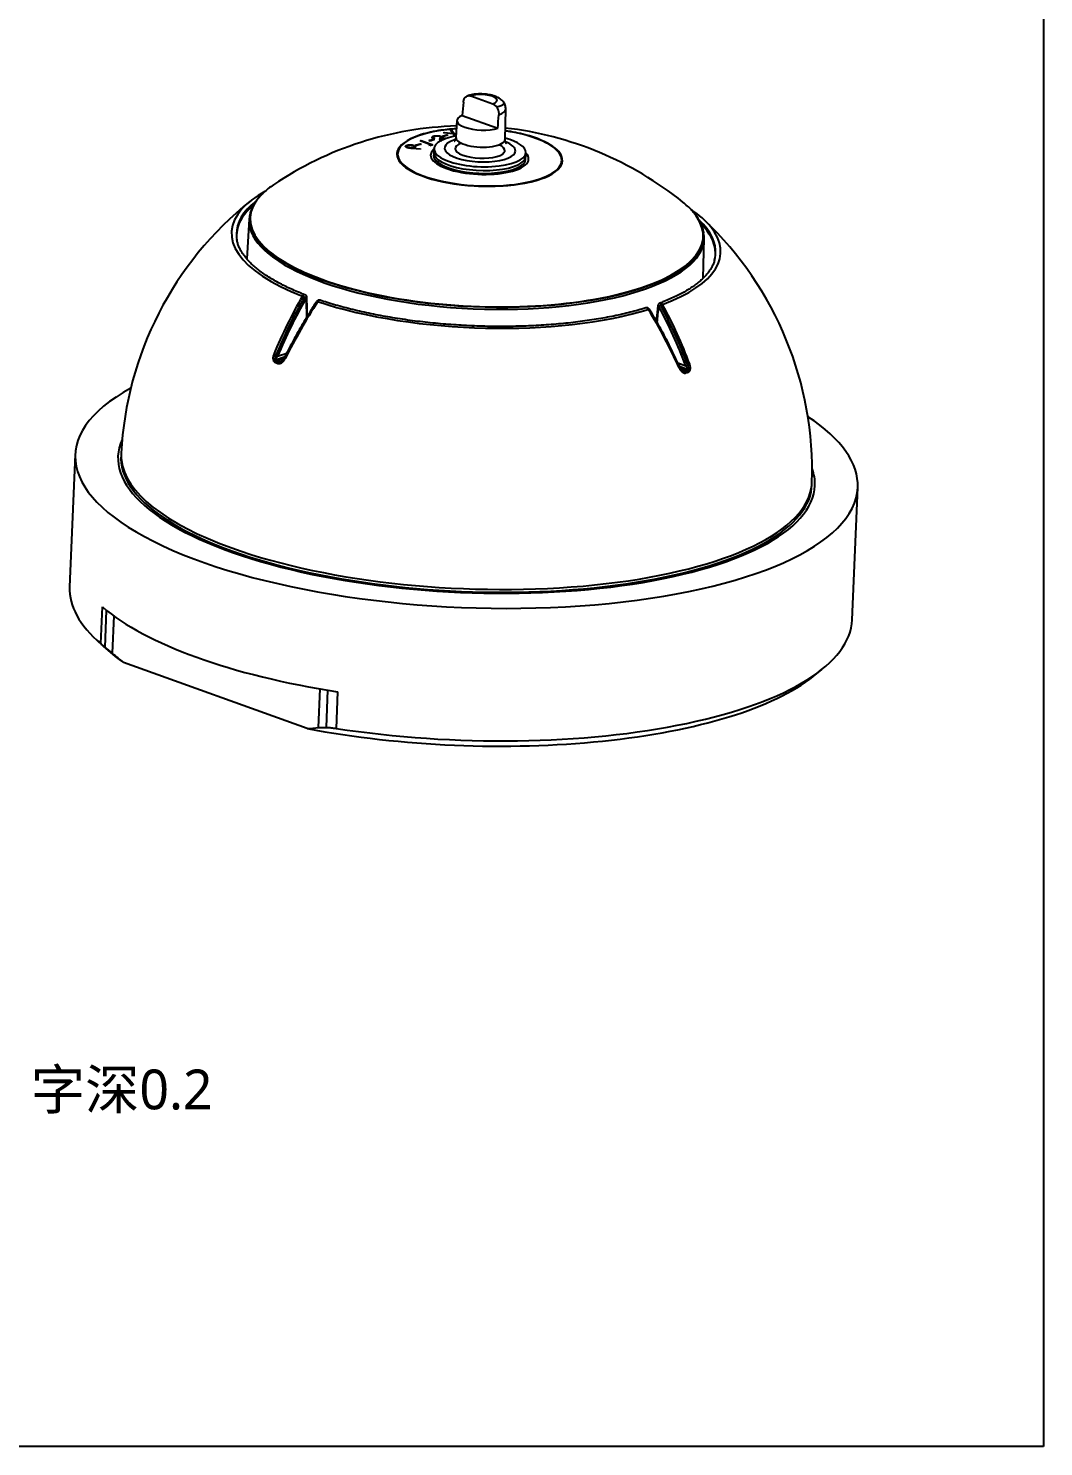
# Model space of a CAD drawing. Header units: millimetres. Extents: x 2469 to 2970, y 2097 to 2450.
# Drawn here: x 2801.2 to 2969.7, y 2096.7 to 2332.2 of the extents above; entities that cross this region are included whole.
import ezdxf

# ---------------------------------------------------------------- set-up
doc = ezdxf.new("R2010")
doc.units = ezdxf.units.MM
doc.layers.add('21', color=7, linetype='Continuous', true_color=0xffffff)
doc.layers.add('moldbase', color=7, linetype='Continuous', lineweight=20)
doc.styles.get("Standard").update_dxf_attribs({"font": 'arial.ttf'})

# ---------------------------------------------------------------- blocks, each defined once
blk = doc.blocks.new('TK')
for p, q in [((415.8, 294), (415.8, 0)), ((415.8, 0), (0, 0))]:
    blk.add_line(p, q)

msp = doc.modelspace()

# ---------------------------------------------------------------- linework, layer by layer
at = {"layer": '21', "color": 7, "linetype": 'Continuous'}
for p, q in [((2874.584, 2320.934), (2878.228, 2319.621)), ((2873.165, 2317.687), (2879.069, 2315.56)), ((2880.272, 2313.713), (2880.39, 2318.75)), ((2870.065, 2314.789), (2870.252, 2314.853)), ((2871.649, 2314.631), (2870.065, 2314.789)), ((2870.252, 2314.853), (2870.25, 2314.771)), ((2870.252, 2314.853), (2871.584, 2314.72)), ((2871.243, 2315.19), (2871.43, 2315.254)), ((2871.584, 2314.72), (2871.243, 2315.19)), ((2871.354, 2315.037), (2871.416, 2315.059)), ((2871.43, 2315.254), (2871.416, 2315.059)), ((2871.416, 2315.059), (2871.819, 2314.504)), ((2871.43, 2315.254), (2871.836, 2314.695)), ((2871.584, 2314.72), (2871.587, 2314.638)), ((2871.836, 2314.695), (2871.819, 2314.504)), ((2871.836, 2314.695), (2872.144, 2314.664)), ((2872.278, 2316.867), (2872.107, 2314.057)), ((2863.98, 2312.751), (2863.98, 2312.56)), ((2864.183, 2312.408), (2864.175, 2312.314)), ((2864.95, 2312.397), (2864.95, 2312.206)), ((2865.142, 2312.728), (2865.127, 2312.537)), ((2865.429, 2312.754), (2866.123, 2312.99)), ((2865.63, 2312.682), (2865.429, 2312.754)), ((2866.323, 2312.918), (2865.63, 2312.682)), ((2866.123, 2312.99), (2866.118, 2312.848)), ((2866.123, 2312.99), (2866.323, 2312.918)), ((2866.167, 2313.461), (2866.329, 2313.516)), ((2867.918, 2312.83), (2866.167, 2313.461)), ((2866.329, 2313.516), (2866.325, 2313.404)), ((2866.329, 2313.516), (2868.28, 2312.813)), ((2867.64, 2312.736), (2867.918, 2312.83)), ((2867.946, 2312.7), (2867.64, 2312.736)), ((2867.65, 2313.51), (2868.344, 2313.747)), ((2867.85, 2313.438), (2867.65, 2313.51)), ((2868.544, 2313.675), (2867.85, 2313.438)), ((2867.918, 2312.83), (2867.922, 2312.702)), ((2867.921, 2312.747), (2868, 2312.718)), ((2868.28, 2312.813), (2867.946, 2312.7)), ((2868.344, 2313.747), (2868.339, 2313.605)), ((2868.344, 2313.747), (2868.544, 2313.675)), ((2868.52, 2313.894), (2868.358, 2313.839)), ((2868.391, 2314.04), (2868.373, 2313.852)), ((2868.384, 2314.251), (2868.384, 2314.06)), ((2869.517, 2313.778), (2869.317, 2313.85)), ((2869.402, 2313.511), (2869.564, 2313.567)), ((2869.564, 2313.567), (2869.562, 2313.486)), ((2869.848, 2313.949), (2869.835, 2313.845)), ((2869.871, 2314.267), (2870.565, 2314.504)), ((2870.071, 2314.195), (2869.871, 2314.267)), ((2870.765, 2314.431), (2870.071, 2314.195)), ((2870.46, 2313.876), (2870.457, 2313.841)), ((2870.565, 2314.504), (2870.559, 2314.361)), ((2870.565, 2314.504), (2870.765, 2314.431)), ((2871.941, 2314.229), (2871.649, 2314.631)), ((2871.819, 2314.504), (2871.887, 2314.497)), ((2871.9, 2314.606), (2871.878, 2314.423)), ((2871.878, 2314.423), (2872.01, 2314.241)), ((2872.139, 2314.583), (2871.9, 2314.606)), ((2871.9, 2314.606), (2872.122, 2314.301)), ((2872.107, 2314.057), (2872.106, 2314.048)), ((2866.225, 2312.078), (2864.796, 2312.215)), ((2864.979, 2312.28), (2866.243, 2312.159)), ((2866.243, 2312.159), (2866.225, 2312.078)), ((2868.445, 2311.558), (2868.444, 2311.551)), ((2868.483, 2312.181), (2868.445, 2311.569)), ((2883.712, 2310.926), (2883.726, 2311.539)), ((2837.796, 2300.46), (2837.397, 2293.884)), ((2913.163, 2290.687), (2913.318, 2297.28)), ((2842.312, 2277.2), (2843.751, 2277.691)), ((2843.604, 2277.396), (2842.436, 2276.998)), ((2842.523, 2277.725), (2844.032, 2278.239)), ((2842.853, 2276.847), (2843.311, 2277.003)), ((2908.965, 2276.609), (2910.263, 2276.141)), ((2909.218, 2276.053), (2910.483, 2275.597)), ((2910.375, 2275.409), (2909.347, 2275.78)), ((2909.612, 2275.414), (2909.989, 2275.278)), ((2808.922, 2261.418), (2807.996, 2239.414)), ((2937.88, 2233.944), (2938.807, 2255.948)), ((2813.175, 2230.002), (2813.431, 2236.089)), ((2813.888, 2229.396), (2814.145, 2235.498)), ((2815.339, 2234.591), (2815.078, 2228.395)), ((2812.309, 2230.782), (2813.649, 2229.514)), ((2847.417, 2215.908), (2816.917, 2226.895)), ((2931.415, 2224.554), (2932.857, 2225.706)), ((2849.326, 2216.058), (2849.597, 2222.493)), ((2850.823, 2222.355), (2850.559, 2216.095)), ((2852.486, 2222.02), (2852.23, 2215.934))]:
    msp.add_line(p, q, dxfattribs=at)
for centre, radius, start, end in [((2873.865, 2258.683), 57.285, 91.64276, 124.01115), ((2873.865, 2258.683), 57.285, 51.16576, 83.53415), ((2873.865, 2258.683), 57.386, 128.69023, 177.05774), ((2873.865, 2258.683), 57.386, 358.11917, 46.48668), ((2846.878, 2287.449), 0.503, 1.28819, 68.73102), ((2849.415, 2286.535), 0.503, 71.56101, 146.73905), ((2906.137, 2286.064), 0.503, 110.55299, 173.98788), ((2903.789, 2285.264), 0.503, 31.55947, 107.2044)]:
    msp.add_arc(centre, radius, start, end, dxfattribs=at)
for centre, major_axis, ratio, start_param, end_param in [((2874.407, 2294.993), (6.309, 80.217), 0.0390568, 1.2577963, 1.2870437), ((2876.459, 2320.296), (2.483, -0.105), 0.3488932, 5.5196015, 8.7247814), ((2876.459, 2320.296), (-3.963, 0.167), 0.3488932, 2.236789, 2.7938825), ((2876.308, 2316.688), (-4.03, 0.17), 0.3488932, 5.621091, 8.623292), ((2874.407, 2294.993), (6.309, 80.217), 0.0390567, 4.9747534, 5.0040008), ((2876.401, 2318.909), (3.989, -0.168), 0.3488932, 5.512155, 6.289702), ((2876.058, 2310.768), (-13.613, 0.573), 0.3488932, 5.0149682, 6.2831853), ((2876.058, 2310.754), (13.734, -0.578), 0.3488932, 2.1049698, 2.4098025), ((2876.058, 2310.754), (13.734, -0.578), 0.3488932, 1.8705285, 2.1049698), ((2876.058, 2310.768), (-13.613, 0.573), 0.3488932, 2.4098025, 4.4098189), ((2876.058, 2310.754), (13.734, -0.578), 0.3488932, 1.0044306, 1.2709751), ((2876.058, 2310.754), (13.734, -0.578), 0.3488932, 2.4098025, 6.2831853), ((2863.983, 2312.776), (-1.647, 0.07), 0.348935, 2.2348155, 2.4028255), ((2876.104, 2311.843), (7.622, -0.321), 0.3488932, 2.4098025, 6.2831853), ((2876.112, 2312.037), (5.884, -0.248), 0.3488932, 2.4098025, 6.2831853), ((2876.104, 2311.843), (7.622, -0.321), 0.3488932, 2.135404, 2.4098025), ((2876.112, 2312.037), (4.117, -0.173), 0.3488932, 2.4482482, 6.9863996), ((2876.112, 2312.037), (5.884, -0.248), 0.3488932, 2.3608133, 2.4098025), ((2876.189, 2313.876), (-4.083, 0.172), 0.3488932, 0, 3.1483713), ((2876.104, 2311.843), (7.622, -0.321), 0.3488932, 0, 1.0060014), ((2876.112, 2312.037), (5.884, -0.248), 0.3488932, 0, 0.7815739), ((2876.058, 2310.754), (13.734, -0.578), 0.3488932, 0, 1.0044306), ((2876.058, 2310.768), (13.734, -0.578), 0.3488932, 3.1433029, 6.2814269), ((2876.058, 2310.768), (-13.613, 0.573), 0.3488932, 0, 2.4098025), ((2864.968, 2324.99), (1.708, 18.368), 0.0884801, 3.9503083, 3.9564416), ((2876.058, 2310.768), (8.135, -0.343), 0.3488932, 2.7850265, 5.5513951), ((2876.058, 2310.768), (7.642, -0.322), 0.3488932, 3.0482619, 6.3765178), ((2876.078, 2311.23), (-7.633, 0.321), 0.3488932, 0, 2.4098025), ((2876.078, 2311.23), (-7.633, 0.321), 0.3488932, 2.4098025, 3.1503348), ((2876.058, 2310.768), (8.135, -0.343), 0.3488932, 5.5513951, 6.2831853), ((2876.058, 2310.768), (8.135, -0.343), 0.3488932, 0, 0.3565753), ((2875.568, 2299.131), (-37.589, 1.583), 0.3488932, 5.8415998, 5.9491011), ((2875.463, 2296.628), (-39.749, 1.674), 0.3488932, 5.8947098, 6.3075842), ((2875.463, 2296.628), (40.594, -1.71), 0.3488932, 2.6275666, 2.8619192), ((2875.568, 2299.131), (-37.589, 1.583), 0.3488932, 5.9491011, 6.2831853), ((2875.568, 2299.131), (-37.589, 1.583), 0.3488932, 3.4811837, 3.5831873), ((2875.463, 2296.628), (40.594, -1.71), 0.3488932, 2.8619192, 3.9376305), ((2875.449, 2296.312), (-39.737, 1.673), 0.3488932, 5.9259975, 6.2340828), ((2875.568, 2299.131), (-37.755, 1.59), 0.3488932, 0.0066701, 3.134917), ((2875.554, 2298.785), (37.762, -1.59), 0.3488932, 3.0720895, 3.1927463), ((2875.568, 2299.131), (-37.589, 1.583), 0.3488932, 0, 3.4811837), ((2875.463, 2296.628), (40.594, -1.71), 0.3488932, 0.3009996, 0.5140073), ((2875.449, 2296.312), (-39.737, 1.673), 0.3488932, 6.2340828, 6.353382), ((2875.554, 2298.785), (37.762, -1.59), 0.3488932, 3.1927463, 6.2301755), ((2875.463, 2296.628), (40.594, -1.71), 0.3488932, 5.5943634, 6.5841849), ((2875.463, 2296.628), (-39.749, 1.674), 0.3488932, 3.1171947, 3.5300718), ((2875.449, 2296.312), (-39.737, 1.673), 0.3488932, 3.1906533, 3.4988313), ((2875.554, 2298.785), (37.762, -1.59), 0.3488932, 6.2301755, 6.2831853), ((2875.554, 2298.785), (37.762, -1.59), 0.3488932, 0, 0.0694141), ((2875.449, 2296.312), (-39.737, 1.673), 0.3488932, 3.0697068, 3.1906533), ((2874.142, 2258.602), (-16.11, -55.076), 0.6436158, 4.3524839, 4.5449972), ((2874.509, 2258.495), (-16.11, -55.076), 0.6436158, 4.353501, 4.5454656), ((2874.509, 2258.495), (15.969, 54.594), 0.6436158, 1.2108912, 1.4034046), ((2873.589, 2258.801), (22.594, 52.749), 0.6070965, 1.2861081, 1.4786214), ((2846.878, 2287.449), (-0.182, -0.468), 0.6555859, 3.1416057, 4.4085734), ((2846.878, 2287.449), (0.436, -0.251), 0.2695447, 0.7319924, 2.2962008), ((2846.878, 2287.449), (-0.502, -0.011), 0.3382293, 2.3884652, 3.141612), ((2875.404, 3115.341), (1.671, 1275.785), 0.0278938, 2.2771176, 2.2804152), ((2849.415, 2286.535), (0.42, -0.276), 0.2231779, 2.2497072, 3.1410616), ((2849.415, 2286.535), (0.159, 0.477), 0.5956869, 6.2830212, 7.5192146), ((2875.463, 2296.628), (40.594, -1.71), 0.3488932, 4.0235671, 5.5084269), ((2906.137, 2286.064), (-0.176, 0.471), 0.7234851, 4.9666569, 6.2831608), ((2903.789, 2285.264), (0.149, -0.48), 0.669687, 1.8658388, 3.1412621), ((2903.789, 2285.264), (0.428, 0.263), 0.170353, 0.0004235, 0.8053798), ((2874.122, 2258.789), (21.852, -53.061), 0.6780144, 1.6121669, 1.8046803), ((2940.898, 3113.814), (100.358, 1273.482), 0.0308879, 4.0044097, 4.0071598), ((2906.137, 2286.064), (-0.5, 0.053), 0.3321968, 0.0000162, 0.8595597), ((2906.137, 2286.064), (0.442, 0.24), 0.221978, 0.7549325, 2.3191409), ((2873.272, 2258.523), (14.79, -54.925), 0.7145337, 1.7011558, 1.8936692), ((2873.272, 2258.523), (-14.92, 55.411), 0.7145337, 4.8424172, 5.0344353), ((2873.609, 2258.614), (-14.92, 55.411), 0.7145337, 4.8427485, 5.0352618), ((2875.463, 2296.628), (-39.749, 1.674), 0.3488932, 1.5683888, 1.5770003), ((2842.154, 2277.833), (0.464, -0.192), 0.1275156, 0.7061552, 2.2703636), ((2844.044, 2277.152), (0.45, -0.223), 0.0731411, 2.2318392, 3.1410842), ((2842.416, 2276.527), (0.172, 0.472), 0.6303517, 0.4661219, 1.4649868), ((2875.09, 2287.766), (48.21, -2.03), 0.3488932, 3.9746489, 3.9865487), ((2875.099, 2287.982), (-48.21, 2.03), 0.3488932, 0.83596, 0.847804), ((2875.099, 2287.982), (-47.788, 2.013), 0.3488932, 0.8330562, 0.8449561), ((2842.834, 2276.377), (-0.169, -0.473), 0.6220549, 3.6034372, 4.6023021), ((2908.854, 2275.637), (0.459, 0.204), 0.0304007, 0.0004718, 0.8187238), ((2875.099, 2287.982), (-47.788, 2.013), 0.3488932, 2.4038526, 2.4157524), ((2909.969, 2274.807), (-0.16, 0.476), 0.6934913, 4.7788019, 5.7776668), ((2875.099, 2287.982), (-48.21, 2.03), 0.3488932, 2.4004877, 2.4123263), ((2910.602, 2276.233), (0.471, 0.175), 0.0909415, 0.7771678, 2.3413762), ((2875.09, 2287.766), (48.21, -2.03), 0.3488932, 5.5454452, 5.557345), ((2910.355, 2274.939), (0.164, -0.475), 0.7009431, 1.6315758, 2.6304407), ((2873.865, 2258.683), (64.942, -2.735), 0.3488932, 2.6167549, 6.2831853), ((2873.865, 2258.683), (64.942, -2.735), 0.3488932, 0, 0.5248469), ((2873.865, 2258.683), (57.835, -2.436), 0.3488932, 3.0012073, 6.2831853), ((2873.865, 2258.683), (57.333, -2.415), 0.3488932, 3.1299433, 6.2948556), ((2873.884, 2259.149), (-57.333, 2.415), 0.3488932, 0, 0.0556697), ((2873.884, 2259.149), (-57.333, 2.415), 0.3488932, 6.2799501, 6.2831853), ((2873.884, 2259.149), (-57.333, 2.415), 0.3488932, 0.0556697, 0.8390062), ((2873.865, 2258.683), (57.835, -2.436), 0.3488932, 0, 0.1403945), ((2873.884, 2259.149), (-57.333, 2.415), 0.3488932, 3.0917244, 3.144837), ((2873.884, 2259.149), (-57.333, 2.415), 0.3488932, 0.8390062, 3.0917244), ((2872.938, 2236.679), (-64.942, 2.735), 0.3488932, 6.2831778, 6.7002137), ((2873.194, 2242.765), (-64.942, 2.735), 0.3488932, 0.4170284, 1.2609839), ((2872.938, 2236.679), (-64.942, 2.735), 0.3488932, 1.2609839, 3.1415976), ((2872.879, 2235.275), (63.444, -2.672), 0.3488932, 3.5230441, 3.6470362), ((2872.879, 2235.275), (63.444, -2.672), 0.3488932, 4.3141615, 5.9017514)]:
    msp.add_ellipse(centre, major_axis=major_axis, ratio=ratio, start_param=start_param, end_param=end_param, dxfattribs=at)
for points, knots in [([(2873.368, 2319.927), (2873.377, 2320.02), (2873.392, 2320.109), (2873.425, 2320.235), (2873.438, 2320.277), (2873.459, 2320.337), (2873.467, 2320.357), (2873.483, 2320.396), (2873.491, 2320.415), (2873.535, 2320.509), (2873.575, 2320.577), (2873.633, 2320.655), (2873.645, 2320.67), (2873.67, 2320.699), (2873.682, 2320.713), (2873.721, 2320.754), (2873.748, 2320.78), (2873.832, 2320.849), (2873.892, 2320.887), (2873.972, 2320.924), (2873.988, 2320.931), (2874.021, 2320.944), (2874.037, 2320.949), (2874.087, 2320.965), (2874.155, 2320.981), (2874.225, 2320.987), (2874.278, 2320.989), (2874.295, 2320.989), (2874.331, 2320.987), (2874.349, 2320.986), (2874.439, 2320.977), (2874.512, 2320.96), (2874.584, 2320.934)], [0, 0, 0, 0, 0.125, 0.125, 0.1875, 0.1875, 0.21875, 0.21875, 0.25, 0.25, 0.375, 0.375, 0.40625, 0.40625, 0.4375, 0.4375, 0.5, 0.5, 0.625, 0.625, 0.65625, 0.65625, 0.6875, 0.6875, 0.75, 0.8125, 0.8125, 0.84375, 0.84375, 0.875, 0.875, 1, 1, 1, 1]), ([(2880.386, 2318.757), (2880.39, 2318.866), (2880.378, 2319.09), (2880.291, 2319.419), (2880.146, 2319.729), (2879.952, 2320.006), (2879.715, 2320.252), (2879.429, 2320.475), (2879.084, 2320.678), (2878.67, 2320.86), (2878.198, 2321.011), (2877.693, 2321.127), (2877.177, 2321.207), (2876.657, 2321.254), (2876.137, 2321.27), (2875.622, 2321.254), (2875.117, 2321.206), (2874.624, 2321.121), (2874.262, 2321.028), (2874.065, 2320.958), (2874.019, 2320.941)], [0, 0, 0, 0, 0.0421259, 0.0885043, 0.1338779, 0.1794967, 0.226848, 0.2779123, 0.3351914, 0.4002396, 0.4688332, 0.5348603, 0.5984732, 0.660729, 0.7224941, 0.7844545, 0.8471793, 0.9116134, 0.97916, 1, 1, 1, 1]), ([(2878.228, 2319.621), (2878.3, 2319.595), (2878.371, 2319.561), (2878.473, 2319.496), (2878.507, 2319.473), (2878.557, 2319.434), (2878.574, 2319.421), (2878.606, 2319.393), (2878.622, 2319.379), (2878.702, 2319.305), (2878.761, 2319.239), (2878.831, 2319.149), (2878.845, 2319.131), (2878.871, 2319.093), (2878.885, 2319.073), (2878.923, 2319.014), (2878.947, 2318.974), (2879.016, 2318.849), (2879.056, 2318.762), (2879.099, 2318.648), (2879.108, 2318.625), (2879.123, 2318.579), (2879.131, 2318.556), (2879.152, 2318.485), (2879.176, 2318.391), (2879.194, 2318.296), (2879.205, 2318.224), (2879.209, 2318.2), (2879.214, 2318.152), (2879.217, 2318.128), (2879.227, 2318.007), (2879.227, 2317.912), (2879.221, 2317.819)], [0, 0, 0, 0, 0.125, 0.125, 0.1875, 0.1875, 0.21875, 0.21875, 0.25, 0.25, 0.375, 0.375, 0.40625, 0.40625, 0.4375, 0.4375, 0.5, 0.5, 0.625, 0.625, 0.65625, 0.65625, 0.6875, 0.6875, 0.75, 0.8125, 0.8125, 0.84375, 0.84375, 0.875, 0.875, 1, 1, 1, 1]), ([(2864.028, 2312.35), (2863.99, 2312.365), (2863.953, 2312.38), (2863.89, 2312.412), (2863.863, 2312.429), (2863.796, 2312.481), (2863.767, 2312.519), (2863.758, 2312.593), (2863.776, 2312.63), (2863.832, 2312.68), (2863.855, 2312.696), (2863.912, 2312.725), (2863.946, 2312.738), (2863.98, 2312.751)], [0, 0, 0, 0, 0.125, 0.125, 0.25, 0.25, 0.5, 0.5, 0.75, 0.75, 0.875, 0.875, 1, 1, 1, 1]), ([(2863.813, 2312.472), (2863.814, 2312.472), (2863.815, 2312.473), (2863.834, 2312.49), (2863.857, 2312.505), (2863.912, 2312.534), (2863.946, 2312.547), (2863.98, 2312.56)], [0, 0, 0, 0, 0.0150147, 0.0150147, 0.5080635, 0.5080635, 1, 1, 1, 1]), ([(2863.98, 2312.751), (2864.019, 2312.763), (2864.057, 2312.774), (2864.144, 2312.794), (2864.19, 2312.802), (2864.336, 2312.821), (2864.443, 2312.827), (2864.658, 2312.824), (2864.768, 2312.815), (2864.919, 2312.789), (2864.968, 2312.779), (2865.06, 2312.755), (2865.101, 2312.741), (2865.142, 2312.728)], [0, 0, 0, 0, 0.125, 0.125, 0.25, 0.25, 0.5, 0.5, 0.75, 0.75, 0.875, 0.875, 1, 1, 1, 1]), ([(2864.189, 2312.682), (2864.165, 2312.673), (2864.142, 2312.664), (2864.102, 2312.644), (2864.084, 2312.634), (2864.042, 2312.6), (2864.027, 2312.576), (2864.022, 2312.525), (2864.032, 2312.499), (2864.073, 2312.462), (2864.09, 2312.451), (2864.132, 2312.428), (2864.157, 2312.418), (2864.183, 2312.408)], [0, 0, 0, 0, 0.125, 0.125, 0.25, 0.25, 0.5, 0.5, 0.75, 0.75, 0.875, 0.875, 1, 1, 1, 1]), ([(2864.796, 2312.215), (2864.727, 2312.222), (2864.658, 2312.229), (2864.556, 2312.241), (2864.522, 2312.245), (2864.455, 2312.254), (2864.421, 2312.259), (2864.323, 2312.275), (2864.258, 2312.287), (2864.167, 2312.309), (2864.138, 2312.316), (2864.081, 2312.333), (2864.054, 2312.341), (2864.028, 2312.35)], [0, 0, 0, 0, 0.25, 0.25, 0.375, 0.375, 0.5, 0.5, 0.75, 0.75, 0.875, 0.875, 1, 1, 1, 1]), ([(2864.183, 2312.408), (2864.21, 2312.399), (2864.237, 2312.39), (2864.298, 2312.374), (2864.331, 2312.368), (2864.432, 2312.351), (2864.505, 2312.346), (2864.648, 2312.344), (2864.719, 2312.348), (2864.814, 2312.362), (2864.844, 2312.368), (2864.9, 2312.382), (2864.925, 2312.389), (2864.95, 2312.397)], [0, 0, 0, 0, 0.125, 0.125, 0.25, 0.25, 0.5, 0.5, 0.75, 0.75, 0.875, 0.875, 1, 1, 1, 1]), ([(2864.969, 2312.676), (2864.942, 2312.686), (2864.913, 2312.695), (2864.851, 2312.71), (2864.818, 2312.716), (2864.714, 2312.731), (2864.64, 2312.736), (2864.532, 2312.735), (2864.496, 2312.734), (2864.426, 2312.73), (2864.392, 2312.726), (2864.328, 2312.717), (2864.297, 2312.711), (2864.24, 2312.698), (2864.215, 2312.69), (2864.189, 2312.682)], [0, 0, 0, 0, 0.125, 0.125, 0.25, 0.25, 0.5, 0.5, 0.625, 0.625, 0.75, 0.75, 0.875, 0.875, 1, 1, 1, 1]), ([(2864.95, 2312.397), (2864.975, 2312.406), (2864.999, 2312.415), (2865.04, 2312.435), (2865.058, 2312.446), (2865.104, 2312.48), (2865.12, 2312.505), (2865.128, 2312.556), (2865.119, 2312.583), (2865.081, 2312.621), (2865.063, 2312.633), (2865.031, 2312.65), (2865.02, 2312.656), (2864.996, 2312.666), (2864.983, 2312.671), (2864.969, 2312.676)], [0, 0, 0, 0, 0.125, 0.125, 0.25, 0.25, 0.5, 0.5, 0.75, 0.75, 0.875, 0.875, 0.9375, 0.9375, 1, 1, 1, 1]), ([(2865.127, 2312.537), (2865.164, 2312.523), (2865.199, 2312.509), (2865.26, 2312.478), (2865.287, 2312.462), (2865.323, 2312.434), (2865.335, 2312.422), (2865.345, 2312.411)], [0, 0, 0, 0, 0.3761729, 0.3761729, 0.753066, 0.753066, 1, 1, 1, 1]), ([(2865.142, 2312.728), (2865.179, 2312.714), (2865.215, 2312.699), (2865.277, 2312.668), (2865.304, 2312.651), (2865.371, 2312.6), (2865.393, 2312.563), (2865.399, 2312.509), (2865.396, 2312.491), (2865.381, 2312.455), (2865.367, 2312.438), (2865.331, 2312.406), (2865.307, 2312.391), (2865.251, 2312.362), (2865.218, 2312.349), (2865.184, 2312.337)], [0, 0, 0, 0, 0.125, 0.125, 0.25, 0.25, 0.5, 0.5, 0.625, 0.625, 0.75, 0.75, 0.875, 0.875, 1, 1, 1, 1]), ([(2868.358, 2313.839), (2868.326, 2313.856), (2868.295, 2313.872), (2868.241, 2313.907), (2868.216, 2313.925), (2868.157, 2313.98), (2868.134, 2314.019), (2868.136, 2314.094), (2868.16, 2314.131), (2868.226, 2314.181), (2868.252, 2314.196), (2868.313, 2314.225), (2868.349, 2314.239), (2868.384, 2314.251)], [0, 0, 0, 0, 0.125, 0.125, 0.25, 0.25, 0.5, 0.5, 0.75, 0.75, 0.875, 0.875, 1, 1, 1, 1]), ([(2868.181, 2313.953), (2868.188, 2313.96), (2868.196, 2313.967), (2868.228, 2313.99), (2868.254, 2314.006), (2868.314, 2314.035), (2868.348, 2314.048), (2868.384, 2314.06)], [0, 0, 0, 0, 0.1763121, 0.1763121, 0.5885033, 0.5885033, 1, 1, 1, 1]), ([(2868.384, 2314.251), (2868.425, 2314.264), (2868.467, 2314.277), (2868.559, 2314.299), (2868.608, 2314.308), (2868.763, 2314.331), (2868.877, 2314.339), (2869.11, 2314.337), (2869.228, 2314.327), (2869.394, 2314.302), (2869.447, 2314.291), (2869.541, 2314.269), (2869.581, 2314.256), (2869.619, 2314.244)], [0, 0, 0, 0, 0.1272926, 0.1272926, 0.2545851, 0.2545851, 0.5091702, 0.5091702, 0.7637553, 0.7637553, 0.8910479, 0.8910479, 1, 1, 1, 1]), ([(2868.587, 2314.18), (2868.561, 2314.171), (2868.535, 2314.161), (2868.49, 2314.14), (2868.469, 2314.129), (2868.435, 2314.105), (2868.42, 2314.093), (2868.4, 2314.067), (2868.395, 2314.053), (2868.391, 2314.04)], [0, 0, 0, 0, 0.25, 0.25, 0.5, 0.5, 0.75, 0.75, 1, 1, 1, 1]), ([(2868.391, 2314.04), (2868.391, 2314.033), (2868.391, 2314.027), (2868.393, 2314.015), (2868.396, 2314.008), (2868.405, 2313.99), (2868.414, 2313.977), (2868.438, 2313.953), (2868.452, 2313.941), (2868.484, 2313.917), (2868.502, 2313.906), (2868.52, 2313.894)], [0, 0, 0, 0, 0.125, 0.125, 0.25, 0.25, 0.5, 0.5, 0.75, 0.75, 1, 1, 1, 1]), ([(2869.459, 2314.188), (2869.444, 2314.194), (2869.429, 2314.199), (2869.396, 2314.208), (2869.378, 2314.213), (2869.325, 2314.225), (2869.286, 2314.232), (2869.168, 2314.247), (2869.084, 2314.251), (2868.923, 2314.248), (2868.845, 2314.24), (2868.74, 2314.222), (2868.707, 2314.215), (2868.645, 2314.199), (2868.616, 2314.19), (2868.587, 2314.18)], [0, 0, 0, 0, 0.0625, 0.0625, 0.125, 0.125, 0.25, 0.25, 0.5, 0.5, 0.75, 0.75, 0.875, 0.875, 1, 1, 1, 1]), ([(2869.317, 2313.85), (2869.376, 2313.873), (2869.433, 2313.896), (2869.509, 2313.934), (2869.533, 2313.947), (2869.574, 2313.975), (2869.589, 2313.989), (2869.611, 2314.02), (2869.617, 2314.036), (2869.616, 2314.068), (2869.61, 2314.085), (2869.587, 2314.117), (2869.57, 2314.133), (2869.535, 2314.155), (2869.521, 2314.162), (2869.492, 2314.175), (2869.476, 2314.182), (2869.459, 2314.188)], [0, 0, 0, 0, 0.25, 0.25, 0.375, 0.375, 0.5, 0.5, 0.625, 0.625, 0.75, 0.75, 0.875, 0.875, 0.9375, 0.9375, 1, 1, 1, 1]), ([(2869.624, 2313.469), (2869.591, 2313.474), (2869.56, 2313.479), (2869.486, 2313.493), (2869.444, 2313.502), (2869.402, 2313.511)], [0, 0, 0, 0, 0.4187314, 0.4187314, 1, 1, 1, 1]), ([(2870.299, 2313.821), (2870.284, 2313.826), (2870.27, 2313.83), (2870.239, 2313.839), (2870.223, 2313.843), (2870.171, 2313.852), (2870.135, 2313.857), (2870.023, 2313.865), (2869.948, 2313.861), (2869.81, 2313.848), (2869.744, 2313.837), (2869.653, 2313.818), (2869.624, 2313.811), (2869.568, 2313.795), (2869.543, 2313.787), (2869.517, 2313.778)], [0, 0, 0, 0, 0.0625, 0.0625, 0.125, 0.125, 0.25, 0.25, 0.5, 0.5, 0.75, 0.75, 0.875, 0.875, 1, 1, 1, 1]), ([(2869.564, 2313.567), (2869.622, 2313.558), (2869.682, 2313.549), (2869.754, 2313.542), (2869.766, 2313.541), (2869.778, 2313.541)], [0, 0, 0, 0, 0.8400714, 0.8400714, 1, 1, 1, 1]), ([(2869.572, 2313.784), (2869.585, 2313.794), (2869.595, 2313.804), (2869.614, 2313.831), (2869.62, 2313.847), (2869.619, 2313.863)], [0, 0, 0, 0, 0.4111133, 0.4111133, 1, 1, 1, 1]), ([(2869.619, 2314.244), (2869.616, 2314.212), (2869.612, 2314.181), (2869.606, 2314.118), (2869.6, 2314.087), (2869.596, 2314.056)], [0, 0, 0, 0, 0.499659, 0.499659, 1, 1, 1, 1]), ([(2869.596, 2314.056), (2869.632, 2314.044), (2869.665, 2314.031), (2869.709, 2314.011), (2869.723, 2314.004), (2869.743, 2313.993), (2869.75, 2313.99), (2869.762, 2313.982), (2869.768, 2313.978), (2869.796, 2313.96), (2869.815, 2313.944), (2869.837, 2313.92), (2869.843, 2313.912), (2869.854, 2313.896), (2869.858, 2313.888), (2869.862, 2313.88)], [0, 0, 0, 0, 0.25, 0.25, 0.375, 0.375, 0.4375, 0.4375, 0.5, 0.5, 0.75, 0.75, 0.875, 0.875, 1, 1, 1, 1]), ([(2869.619, 2314.244), (2869.654, 2314.232), (2869.686, 2314.22), (2869.73, 2314.2), (2869.743, 2314.193), (2869.763, 2314.182), (2869.769, 2314.178), (2869.781, 2314.171), (2869.787, 2314.167), (2869.815, 2314.149), (2869.833, 2314.134), (2869.855, 2314.11), (2869.861, 2314.102), (2869.872, 2314.086), (2869.876, 2314.078), (2869.879, 2314.07)], [0, 0, 0, 0, 0.25, 0.25, 0.375, 0.375, 0.4375, 0.4375, 0.5, 0.5, 0.75, 0.75, 0.875, 0.875, 1, 1, 1, 1]), ([(2869.879, 2314.07), (2869.883, 2314.061), (2869.886, 2314.052), (2869.89, 2314.032), (2869.889, 2314.022), (2869.884, 2314), (2869.879, 2313.99), (2869.866, 2313.969), (2869.857, 2313.959), (2869.848, 2313.949)], [0, 0, 0, 0, 0.2153439, 0.2153439, 0.476896, 0.476896, 0.738448, 0.738448, 1, 1, 1, 1]), ([(2869.848, 2313.949), (2869.901, 2313.951), (2869.955, 2313.953), (2870.065, 2313.951), (2870.12, 2313.947), (2870.227, 2313.935), (2870.279, 2313.926), (2870.351, 2313.91), (2870.375, 2313.904), (2870.418, 2313.891), (2870.439, 2313.884), (2870.46, 2313.876)], [0, 0, 0, 0, 0.25, 0.25, 0.5, 0.5, 0.75, 0.75, 0.875, 0.875, 1, 1, 1, 1]), ([(2869.879, 2314.07), (2869.878, 2314.058), (2869.877, 2314.046), (2869.874, 2314.017), (2869.873, 2314), (2869.871, 2313.983)], [0, 0, 0, 0, 0.4099681, 0.4099681, 1, 1, 1, 1]), ([(2872.098, 2314.058), (2872.099, 2314.014), (2872.094, 2313.873), (2872.023, 2313.657), (2871.924, 2313.477), (2871.846, 2313.385), (2871.825, 2313.367), (2871.824, 2313.367), (2871.824, 2313.367)], [0, 0, 0, 0, 0.109186, 0.3645171, 0.5931796, 0.7971023, 0.989795, 1, 1, 1, 1]), ([(2880.496, 2313.001), (2880.496, 2313.001), (2880.495, 2313.002), (2880.471, 2313.026), (2880.397, 2313.135), (2880.318, 2313.324), (2880.27, 2313.534), (2880.276, 2313.668), (2880.281, 2313.713)], [0, 0, 0, 0, 0.0168994, 0.2241696, 0.4347452, 0.6539106, 0.8890184, 1, 1, 1, 1]), ([(2840.2, 2304.889), (2840.056, 2304.76), (2839.723, 2304.444), (2839.264, 2303.928), (2838.824, 2303.343), (2838.459, 2302.747), (2838.177, 2302.142), (2838.007, 2301.68), (2837.951, 2301.419), (2837.941, 2301.364)], [0, 0, 0, 0, 0.1192998, 0.2888423, 0.4576723, 0.6254196, 0.7917355, 0.9564129, 1, 1, 1, 1]), ([(2913.252, 2298.19), (2913.249, 2298.225), (2913.222, 2298.465), (2913.103, 2298.911), (2912.887, 2299.526), (2912.591, 2300.139), (2912.223, 2300.75), (2911.772, 2301.356), (2911.439, 2301.763), (2911.239, 2301.965), (2911.234, 2301.97)], [0, 0, 0, 0, 0.0265082, 0.1848368, 0.3442327, 0.5050855, 0.6674951, 0.8313115, 0.9962335, 1, 1, 1, 1]), ([(2847.06, 2287.917), (2846.847, 2288), (2846.24, 2288.242), (2845.269, 2288.651), (2844.175, 2289.151), (2843.14, 2289.664), (2842.167, 2290.189), (2841.257, 2290.724), (2840.413, 2291.268), (2839.635, 2291.82), (2838.926, 2292.378), (2838.286, 2292.941), (2837.716, 2293.508), (2837.216, 2294.076), (2836.787, 2294.646), (2836.43, 2295.215), (2836.142, 2295.784), (2835.929, 2296.352), (2835.808, 2296.784), (2835.777, 2297.025), (2835.772, 2297.079)], [0, 0, 0, 0, 0.0313832, 0.090865, 0.1503138, 0.2097193, 0.2690777, 0.3283861, 0.387643, 0.4468497, 0.5060122, 0.5651439, 0.6242675, 0.6834109, 0.7426312, 0.8020133, 0.8616753, 0.9217658, 0.9824423, 1, 1, 1, 1]), ([(2915.044, 2293.72), (2915.021, 2293.611), (2914.945, 2293.314), (2914.749, 2292.832), (2914.456, 2292.275), (2914.088, 2291.726), (2913.651, 2291.185), (2913.143, 2290.652), (2912.566, 2290.128), (2911.919, 2289.614), (2911.204, 2289.111), (2910.422, 2288.619), (2909.573, 2288.141), (2908.66, 2287.676), (2907.684, 2287.226), (2906.776, 2286.847), (2906.189, 2286.62), (2905.961, 2286.535)], [0, 0, 0, 0, 0.0420001, 0.1148274, 0.1868195, 0.2580186, 0.3285919, 0.3987305, 0.4685984, 0.5383189, 0.6079771, 0.6776251, 0.7472902, 0.8169954, 0.8867522, 0.9565652, 1, 1, 1, 1]), ([(2848.995, 2286.811), (2848.8, 2286.513), (2848.24, 2285.647), (2847.333, 2284.191), (2846.291, 2282.429), (2845.284, 2280.635), (2844.387, 2278.949), (2843.832, 2277.856), (2843.594, 2277.375)], [0, 0, 0, 0, 0.0993108, 0.2878466, 0.4763826, 0.6649128, 0.8534381, 1, 1, 1, 1]), ([(2903.641, 2285.744), (2903.427, 2285.678), (2902.8, 2285.488), (2901.728, 2285.188), (2900.407, 2284.853), (2899.038, 2284.539), (2897.624, 2284.248), (2896.168, 2283.979), (2894.672, 2283.734), (2893.14, 2283.513), (2891.574, 2283.317), (2889.977, 2283.145), (2888.353, 2282.998), (2886.704, 2282.878), (2885.034, 2282.782), (2883.346, 2282.713), (2881.643, 2282.67), (2879.927, 2282.653), (2878.204, 2282.663), (2876.475, 2282.698), (2874.744, 2282.76), (2873.015, 2282.848), (2871.29, 2282.962), (2869.573, 2283.102), (2867.867, 2283.266), (2866.175, 2283.456), (2864.502, 2283.671), (2862.848, 2283.91), (2861.219, 2284.173), (2859.617, 2284.459), (2858.045, 2284.768), (2856.506, 2285.099), (2855.003, 2285.452), (2853.539, 2285.825), (2852.117, 2286.218), (2850.794, 2286.614), (2849.959, 2286.883), (2849.574, 2287.012)], [0, 0, 0, 0, 0.015284, 0.0442614, 0.0732531, 0.10226, 0.1312804, 0.1603128, 0.1893557, 0.218408, 0.2474684, 0.2765359, 0.3056096, 0.3346885, 0.363772, 0.3928593, 0.4219497, 0.4510427, 0.4801376, 0.509234, 0.5383312, 0.5674287, 0.596526, 0.6256224, 0.6547175, 0.6838106, 0.7129013, 0.7419889, 0.7710728, 0.8001522, 0.8292265, 0.8582948, 0.8873562, 0.9164098, 0.9454543, 0.9744887, 1, 1, 1, 1]), ([(2909.313, 2275.841), (2909.165, 2276.174), (2908.729, 2277.136), (2907.979, 2278.713), (2907.044, 2280.559), (2906.066, 2282.376), (2905.122, 2284.032), (2904.496, 2285.074), (2904.217, 2285.527)], [0, 0, 0, 0, 0.0993014, 0.2877452, 0.4761984, 0.6646541, 0.8531132, 1, 1, 1, 1]), ([(2841.874, 2278.002), (2841.847, 2277.937), (2841.824, 2277.871), (2841.8, 2277.788), (2841.796, 2277.771), (2841.788, 2277.738), (2841.784, 2277.721), (2841.773, 2277.671), (2841.766, 2277.638), (2841.751, 2277.538), (2841.746, 2277.473), (2841.745, 2277.375), (2841.746, 2277.343), (2841.75, 2277.279), (2841.753, 2277.247), (2841.768, 2277.154), (2841.783, 2277.095), (2841.814, 2277.012), (2841.826, 2276.985), (2841.846, 2276.947), (2841.853, 2276.934), (2841.868, 2276.909), (2841.875, 2276.897), (2841.915, 2276.839), (2841.952, 2276.799), (2842.017, 2276.748), (2842.039, 2276.732), (2842.087, 2276.706), (2842.112, 2276.694), (2842.138, 2276.685)], [0, 0, 0, 0, 0.125, 0.125, 0.15625, 0.15625, 0.1875, 0.1875, 0.25, 0.25, 0.375, 0.375, 0.4375, 0.4375, 0.5, 0.5, 0.625, 0.625, 0.6875, 0.6875, 0.71875, 0.71875, 0.75, 0.75, 0.875, 0.875, 0.9375, 0.9375, 1, 1, 1, 1]), ([(2842.307, 2276.921), (2842.25, 2276.928), (2842.198, 2276.953), (2842.077, 2277.073), (2842.046, 2277.206), (2842.068, 2277.477), (2842.119, 2277.619), (2842.222, 2277.778), (2842.25, 2277.814), (2842.281, 2277.848)], [0, 0, 0, 0, 0.1769721, 0.1769721, 0.5323418, 0.5323418, 0.8877115, 0.8877115, 1, 1, 1, 1]), ([(2842.436, 2276.998), (2842.42, 2277.003), (2842.406, 2277.011), (2842.387, 2277.024), (2842.381, 2277.029), (2842.37, 2277.04), (2842.365, 2277.045), (2842.35, 2277.062), (2842.343, 2277.075), (2842.333, 2277.095), (2842.33, 2277.102), (2842.325, 2277.116), (2842.323, 2277.124), (2842.317, 2277.146), (2842.315, 2277.161), (2842.312, 2277.193), (2842.312, 2277.208), (2842.313, 2277.241), (2842.314, 2277.257), (2842.319, 2277.29), (2842.322, 2277.307), (2842.33, 2277.341), (2842.335, 2277.358), (2842.345, 2277.392), (2842.351, 2277.409), (2842.37, 2277.459), (2842.385, 2277.493), (2842.418, 2277.56), (2842.437, 2277.594), (2842.478, 2277.66), (2842.5, 2277.692), (2842.523, 2277.725)], [0, 0, 0, 0, 0.0625, 0.0625, 0.09375, 0.09375, 0.125, 0.125, 0.1875, 0.1875, 0.21875, 0.21875, 0.25, 0.25, 0.3125, 0.3125, 0.375, 0.375, 0.4375, 0.4375, 0.5, 0.5, 0.5625, 0.5625, 0.625, 0.625, 0.75, 0.75, 0.875, 0.875, 1, 1, 1, 1]), ([(2842.559, 2276.533), (2842.586, 2276.524), (2842.613, 2276.516), (2842.669, 2276.506), (2842.697, 2276.503), (2842.784, 2276.5), (2842.842, 2276.506), (2842.916, 2276.522), (2842.931, 2276.526), (2842.961, 2276.535), (2842.976, 2276.539), (2843.021, 2276.555), (2843.05, 2276.567), (2843.137, 2276.607), (2843.194, 2276.64), (2843.277, 2276.698), (2843.305, 2276.719), (2843.358, 2276.762), (2843.384, 2276.785), (2843.459, 2276.855), (2843.506, 2276.906), (2843.573, 2276.987), (2843.595, 2277.015), (2843.626, 2277.057), (2843.636, 2277.072), (2843.656, 2277.101), (2843.666, 2277.116), (2843.714, 2277.19), (2843.749, 2277.252), (2843.78, 2277.315)], [0, 0, 0, 0, 0.0625, 0.0625, 0.125, 0.125, 0.25, 0.25, 0.28125, 0.28125, 0.3125, 0.3125, 0.375, 0.375, 0.5, 0.5, 0.5625, 0.5625, 0.625, 0.625, 0.75, 0.75, 0.8125, 0.8125, 0.84375, 0.84375, 0.875, 0.875, 1, 1, 1, 1]), ([(2843.588, 2277.377), (2843.575, 2277.344), (2843.524, 2277.236), (2843.405, 2277.083), (2843.26, 2276.948), (2843.15, 2276.881), (2843.11, 2276.869), (2843.101, 2276.867)], [0, 0, 0, 0, 0.1363203, 0.463193, 0.7209648, 0.9395164, 1, 1, 1, 1]), ([(2842.978, 2276.835), (2842.94, 2276.812), (2842.9, 2276.794), (2842.815, 2276.77), (2842.769, 2276.765), (2842.726, 2276.77)], [0, 0, 0, 0, 0.4697335, 0.4697335, 1, 1, 1, 1]), ([(2843.102, 2276.865), (2843.095, 2276.862), (2843.088, 2276.86), (2843.061, 2276.851), (2843.041, 2276.846), (2843.011, 2276.84), (2843.001, 2276.838), (2842.981, 2276.836), (2842.971, 2276.835), (2842.952, 2276.834), (2842.942, 2276.833), (2842.923, 2276.834), (2842.914, 2276.834), (2842.887, 2276.838), (2842.869, 2276.841), (2842.853, 2276.847)], [0, 0, 0, 0, 0.0815682, 0.0815682, 0.3111762, 0.3111762, 0.4259801, 0.4259801, 0.5407841, 0.5407841, 0.6555881, 0.6555881, 0.7703921, 0.7703921, 1, 1, 1, 1]), ([(2909.163, 2275.787), (2909.192, 2275.722), (2909.224, 2275.659), (2909.268, 2275.582), (2909.277, 2275.567), (2909.295, 2275.537), (2909.305, 2275.522), (2909.334, 2275.478), (2909.353, 2275.449), (2909.415, 2275.365), (2909.458, 2275.313), (2909.528, 2275.239), (2909.551, 2275.215), (2909.6, 2275.169), (2909.625, 2275.147), (2909.702, 2275.086), (2909.754, 2275.05), (2909.835, 2275.006), (2909.862, 2274.993), (2909.903, 2274.975), (2909.917, 2274.97), (2909.945, 2274.96), (2909.958, 2274.955), (2910.027, 2274.935), (2910.081, 2274.927), (2910.161, 2274.926), (2910.187, 2274.928), (2910.239, 2274.936), (2910.264, 2274.942), (2910.288, 2274.95)], [0, 0, 0, 0, 0.125, 0.125, 0.15625, 0.15625, 0.1875, 0.1875, 0.25, 0.25, 0.375, 0.375, 0.4375, 0.4375, 0.5, 0.5, 0.625, 0.625, 0.6875, 0.6875, 0.71875, 0.71875, 0.75, 0.75, 0.875, 0.875, 0.9375, 0.9375, 1, 1, 1, 1]), ([(2909.778, 2275.299), (2909.772, 2275.301), (2909.747, 2275.31), (2909.661, 2275.362), (2909.544, 2275.47), (2909.417, 2275.635), (2909.346, 2275.767), (2909.313, 2275.842)], [0, 0, 0, 0, 0.0650422, 0.2452296, 0.4583627, 0.7162679, 1, 1, 1, 1]), ([(2909.989, 2275.278), (2909.974, 2275.273), (2909.958, 2275.27), (2909.933, 2275.268), (2909.924, 2275.268), (2909.906, 2275.268), (2909.897, 2275.269), (2909.87, 2275.272), (2909.851, 2275.275), (2909.823, 2275.283), (2909.813, 2275.285), (2909.795, 2275.291), (2909.786, 2275.294), (2909.777, 2275.298)], [0, 0, 0, 0, 0.2525412, 0.2525412, 0.3788118, 0.3788118, 0.5050824, 0.5050824, 0.7576236, 0.7576236, 0.8838942, 0.8838942, 1, 1, 1, 1]), ([(2910.124, 2275.194), (2910.088, 2275.193), (2910.05, 2275.199), (2909.976, 2275.226), (2909.941, 2275.245), (2909.907, 2275.268)], [0, 0, 0, 0, 0.5143817, 0.5143817, 1, 1, 1, 1]), ([(2910.263, 2276.141), (2910.286, 2276.108), (2910.308, 2276.074), (2910.349, 2276.006), (2910.368, 2275.972), (2910.402, 2275.903), (2910.418, 2275.869), (2910.438, 2275.817), (2910.444, 2275.8), (2910.455, 2275.766), (2910.46, 2275.749), (2910.469, 2275.715), (2910.473, 2275.698), (2910.478, 2275.664), (2910.481, 2275.648), (2910.483, 2275.615), (2910.484, 2275.599), (2910.482, 2275.568), (2910.481, 2275.553), (2910.475, 2275.523), (2910.471, 2275.509), (2910.463, 2275.49), (2910.459, 2275.483), (2910.453, 2275.471), (2910.449, 2275.465), (2910.44, 2275.454), (2910.436, 2275.449), (2910.426, 2275.439), (2910.42, 2275.434), (2910.403, 2275.421), (2910.39, 2275.415), (2910.375, 2275.409)], [0, 0, 0, 0, 0.125, 0.125, 0.25, 0.25, 0.375, 0.375, 0.4375, 0.4375, 0.5, 0.5, 0.5625, 0.5625, 0.625, 0.625, 0.6875, 0.6875, 0.75, 0.75, 0.8125, 0.8125, 0.84375, 0.84375, 0.875, 0.875, 0.90625, 0.90625, 0.9375, 0.9375, 1, 1, 1, 1]), ([(2910.545, 2276.26), (2910.575, 2276.224), (2910.603, 2276.184), (2910.699, 2276.017), (2910.746, 2275.873), (2910.766, 2275.602), (2910.737, 2275.47), (2910.625, 2275.355), (2910.577, 2275.331), (2910.52, 2275.326), (2910.517, 2275.326), (2910.513, 2275.325)], [0, 0, 0, 0, 0.1163292, 0.1163292, 0.4649691, 0.4649691, 0.8136091, 0.8136091, 0.9879291, 0.9879291, 1, 1, 1, 1]), ([(2910.678, 2275.083), (2910.702, 2275.091), (2910.725, 2275.101), (2910.769, 2275.126), (2910.79, 2275.14), (2910.85, 2275.189), (2910.884, 2275.227), (2910.921, 2275.283), (2910.929, 2275.295), (2910.942, 2275.319), (2910.949, 2275.331), (2910.967, 2275.369), (2910.978, 2275.395), (2911.007, 2275.477), (2911.021, 2275.535), (2911.035, 2275.628), (2911.038, 2275.659), (2911.043, 2275.723), (2911.044, 2275.755), (2911.043, 2275.853), (2911.038, 2275.919), (2911.025, 2276.019), (2911.019, 2276.052), (2911.009, 2276.103), (2911.005, 2276.12), (2910.998, 2276.154), (2910.994, 2276.171), (2910.972, 2276.255), (2910.951, 2276.322), (2910.927, 2276.388)], [0, 0, 0, 0, 0.0625, 0.0625, 0.125, 0.125, 0.25, 0.25, 0.28125, 0.28125, 0.3125, 0.3125, 0.375, 0.375, 0.5, 0.5, 0.5625, 0.5625, 0.625, 0.625, 0.75, 0.75, 0.8125, 0.8125, 0.84375, 0.84375, 0.875, 0.875, 1, 1, 1, 1]), ([(2813.175, 2230.002), (2813.288, 2229.905), (2813.414, 2229.798), (2813.689, 2229.564), (2813.838, 2229.438), (2814.08, 2229.234), (2814.163, 2229.164), (2814.335, 2229.019), (2814.423, 2228.945), (2814.694, 2228.718), (2814.882, 2228.56), (2815.078, 2228.395)], [0, 0, 0, 0, 0.25, 0.25, 0.5, 0.5, 0.625, 0.625, 0.75, 0.75, 1, 1, 1, 1]), ([(2849.326, 2216.058), (2849.529, 2216.079), (2849.742, 2216.092), (2850.188, 2216.103), (2850.421, 2216.101), (2850.787, 2216.086), (2850.912, 2216.079), (2851.166, 2216.061), (2851.296, 2216.05), (2851.688, 2216.01), (2851.955, 2215.976), (2852.23, 2215.934)], [0, 0, 0, 0, 0.25, 0.25, 0.5, 0.5, 0.625, 0.625, 0.75, 0.75, 1, 1, 1, 1])]:
    msp.add_open_spline(points, degree=3, knots=knots, dxfattribs=at)
for points, degree in [([(2863.98, 2312.56), (2863.998, 2312.565), (2864.016, 2312.571), (2864.034, 2312.576)], 3), ([(2864.025, 2312.551), (2864.006, 2312.362)], 1), ([(2865.128, 2312.352), (2865.127, 2312.447), (2865.125, 2312.542)], 2), ([(2869.619, 2313.863), (2869.617, 2314.052)], 1), ([(2847.45, 2284.364), (2847.415, 2285.912), (2847.38, 2287.46)], 2), ([(2905.637, 2286.117), (2905.504, 2284.848), (2905.37, 2283.58)], 2), ([(2815.078, 2228.395), (2815.687, 2227.884), (2816.3, 2227.384), (2816.917, 2226.895)], 3), ([(2847.417, 2215.908), (2848.056, 2215.944), (2848.692, 2215.995), (2849.326, 2216.058)], 3)]:
    msp.add_open_spline(points, degree=degree, dxfattribs=at)

# ---------------------------------------------------------------- block references
at = {"xscale": 1.202430203785148, "yscale": 1.202430203785148, "zscale": 1.202430203785148}
msp.add_blockref('TK', (2469.697, 2096.682), dxfattribs=at)

# ---------------------------------------------------------------- texts
at = {"layer": 'moldbase', "lineweight": 18, "insert": (2738.445, 2159.291), "char_height": 6.60933, "attachment_point": 1}
msp.add_mtext_dynamic_manual_height_columns('{\\fMicrosoft YaHei|b0|i0|c134|p34;刻黄色字轮廓，字深0.2}', width=206.9763, gutter_width=0, heights=[16.37], dxfattribs=at)

doc.saveas('drawing.dxf')
